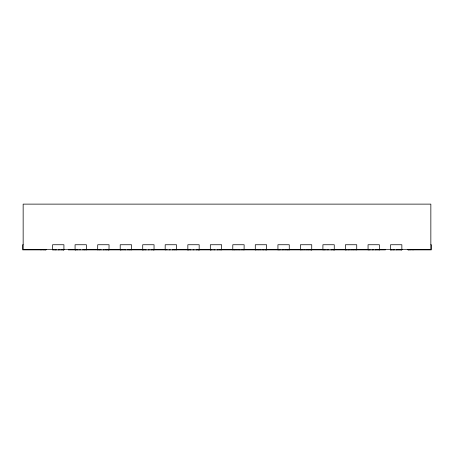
<?xml version="1.0" encoding="UTF-8"?>
<svg xmlns="http://www.w3.org/2000/svg" width="454" height="454" viewBox="0 0 454 454"><rect width="100%" height="100%" fill="white"/><g stroke="black" fill="none" stroke-linecap="round" stroke-linejoin="round"><path stroke-width="0.68" d="M23.154 244.74L22.7 244.74L22.7 249.876L46.03 249.876L46.03 249.422M430.846 244.746L431.3 244.746L431.3 249.876L407.97 249.876L407.97 249.422M52.931 249.422L23.154 249.422L23.154 204.124L430.846 204.124L430.846 249.422L401.625 249.422L401.625 249.876L401.665 249.422M63.566 249.422L75.392 249.422M86.01 249.422L98.041 249.422M108.659 249.422L120.69 249.422M142.982 249.422L131.308 249.422L131.331 249.876M153.617 249.422L165.67 249.422M176.305 249.422L188.359 249.422M210.582 249.422L198.994 249.422L198.977 249.876M220.973 249.422L233.231 249.422M255.716 249.422L243.849 249.422L243.94 249.876M278.404 249.422L266.35 249.422L266.379 249.876M301.093 249.422L289.039 249.422L289.028 249.876M323.123 249.422L311.728 249.422L311.694 249.876M333.707 249.422L345.772 249.422M356.39 249.422L368.449 249.422M379.039 249.422L390.729 249.422L390.729 249.876M63.923 249.876L52.556 249.876L52.596 244.74L63.923 244.74L63.923 249.876L63.878 249.422M390.491 249.876L401.858 249.876L401.858 244.74L390.536 244.74L390.536 249.876L390.491 249.422M413.634 249.422L413.634 249.876M412.17 249.422L412.17 249.876M410.802 249.422L410.802 249.876M409.627 249.422L409.627 249.876M408.731 249.422L408.731 249.876M408.163 249.422L408.163 249.876M401.818 249.422L401.818 249.876M400.161 249.422L400.201 249.876M399.026 249.422L399.026 249.876M398.987 249.422L398.987 249.876M397.619 249.422L397.664 249.876M394.691 249.422L394.73 249.876M392.154 249.422L392.194 249.876M391.291 249.422L391.291 249.876M391.252 249.422L391.252 249.876M390.684 249.422L390.684 249.876M385.406 249.422L385.406 249.876L68.316 249.876L68.316 249.422M379.34 249.876L379.385 244.74L368.058 244.74L368.058 249.876M378.585 249.422L378.625 249.876M377.683 249.422L377.722 249.876M376.508 249.422L376.553 249.876M375.186 249.422L375.186 249.876M375.146 249.422L375.146 249.876M373.682 249.422L373.721 249.876M372.257 249.422L372.257 249.876M372.212 249.422L372.212 249.876M370.85 249.422L370.89 249.876M369.715 249.422L369.715 249.876M369.675 249.422L369.675 249.876M368.773 249.422L368.818 249.876M368.211 249.422L368.251 249.876M356.736 249.876L356.736 244.74L345.409 244.74L345.409 249.876L345.369 249.422M356.498 249.422L356.543 249.876M355.936 249.422L355.976 249.876M355.073 249.422L355.034 249.876M353.904 249.422L353.904 249.876M353.859 249.422L353.859 249.876M352.497 249.422L352.537 249.876M351.073 249.422L351.073 249.876M351.027 249.422L351.027 249.876M349.563 249.422L349.608 249.876M347.066 249.422L347.026 249.876M346.169 249.422L346.169 249.876M346.124 249.422L346.124 249.876M345.602 249.422L345.602 249.876M345.562 249.422L345.562 249.876M334.257 249.876L334.257 244.74L322.93 244.74L322.89 249.876M334.218 249.422L334.218 249.876M332.6 249.422L332.555 249.876M330.058 249.422L330.018 249.876M328.594 249.422L328.554 249.876M327.13 249.422L327.13 249.876M327.09 249.422L327.09 249.876M325.722 249.422L325.762 249.876M324.593 249.422L324.593 249.876M324.548 249.422L324.548 249.876M323.691 249.422L323.651 249.876M323.083 249.422L323.123 249.876M311.739 249.876L311.739 244.74L300.412 244.74L300.412 249.876M311.546 249.422L311.546 249.876M311.501 249.422L311.501 249.876M310.979 249.422L310.979 249.876M310.939 249.422L310.939 249.876M310.037 249.422L310.076 249.876M308.907 249.422L308.907 249.876M308.862 249.422L308.862 249.876M307.5 249.422L307.54 249.876M306.075 249.422L306.075 249.876M306.036 249.422L306.036 249.876M304.566 249.422L304.611 249.876M303.204 249.422L303.244 249.876M301.172 249.422L301.127 249.876M300.565 249.422L300.605 249.876M289.26 249.876L289.26 244.74L277.939 244.74L277.939 249.876M288.46 249.422L288.5 249.876M286.389 249.422L286.429 249.876M285.067 249.422L285.067 249.876M285.021 249.422L285.021 249.876M283.597 249.422L283.557 249.876M280.725 249.422L280.765 249.876M278.694 249.422L278.654 249.876M278.086 249.422L278.132 249.876M266.572 249.422L266.572 249.876L266.612 244.74L255.284 244.74L255.284 249.876M266.419 249.422L266.419 249.876M265.851 249.422L265.851 249.876M265.811 249.422L265.811 249.876M264.909 249.422L264.954 249.876M262.412 249.422L262.372 249.876M260.948 249.422L260.948 249.876M260.908 249.422L260.908 249.876M259.484 249.422L259.444 249.876M258.116 249.422L258.116 249.876M258.076 249.422L258.076 249.876M256.902 249.422L256.947 249.876M256.005 249.422L256.045 249.876M255.437 249.422L255.477 249.876M255.244 249.422L255.244 249.876M244.093 249.876L244.133 244.74L232.811 244.74L232.766 249.876M243.333 249.422L243.378 249.876M242.436 249.422L242.476 249.876M241.261 249.422L241.301 249.876M238.429 249.422L238.475 249.876M237.005 249.422L237.005 249.876M236.965 249.422L236.965 249.876M235.643 249.422L235.598 249.876M233.572 249.422L233.526 249.876M233.004 249.422L232.959 249.876M221.648 249.876L221.648 244.74L210.321 244.74L210.321 249.876M221.456 249.422L221.41 249.876M220.888 249.422L220.848 249.876M218.777 249.422L218.817 249.876M215.945 249.422L215.985 249.876M214.521 249.422L214.521 249.876M214.475 249.422L214.475 249.876M213.113 249.422L213.153 249.876M211.939 249.422L211.978 249.876M211.082 249.422L211.082 249.876M211.042 249.422L211.042 249.876M210.514 249.422L210.514 249.876M210.474 249.422L210.474 249.876M210.281 249.422L210.281 249.876M199.17 249.876L199.17 244.74L187.848 244.74L187.848 249.876M199.13 249.422L199.13 249.876M198.937 249.422L198.937 249.876M198.409 249.422L198.409 249.876M198.37 249.422L198.37 249.876M197.513 249.422L197.473 249.876M196.338 249.422L196.338 249.876M196.298 249.422L196.298 249.876M194.976 249.422L194.931 249.876M193.506 249.422L193.506 249.876M193.466 249.422L193.466 249.876M192.002 249.422L192.042 249.876M190.674 249.422L190.674 249.876M190.635 249.422L190.635 249.876M189.46 249.422L189.505 249.876M188.603 249.422L188.603 249.876M188.563 249.422L188.563 249.876M188.041 249.422L188.041 249.876M187.996 249.422L187.996 249.876M187.803 249.422L187.803 249.876M176.481 249.876L176.521 244.74L165.199 244.74L165.154 249.876M176.328 249.422L176.288 249.876M175.721 249.422L175.76 249.876M174.864 249.422L174.864 249.876M174.818 249.422L174.818 249.876M173.689 249.422L173.649 249.876M170.857 249.422L170.817 249.876M169.393 249.422L169.393 249.876M169.353 249.422L169.353 249.876M167.986 249.422L168.025 249.876M166.811 249.422L166.856 249.876M165.954 249.422L165.914 249.876M165.347 249.422L165.387 249.876M154.042 249.876L154.042 244.74L142.721 244.74L142.721 249.876M154.002 249.422L154.002 249.876M153.849 249.422L153.81 249.876M153.287 249.422L153.287 249.876M153.242 249.422L153.242 249.876M152.385 249.422L152.345 249.876M151.216 249.422L151.216 249.876M151.171 249.422L151.171 249.876M149.809 249.422L149.848 249.876M148.384 249.422L148.384 249.876M148.339 249.422L148.339 249.876M146.914 249.422L146.875 249.876M145.552 249.422L145.552 249.876M145.507 249.422L145.507 249.876M144.378 249.422L144.338 249.876M143.481 249.422L143.481 249.876M143.436 249.422L143.436 249.876M142.914 249.422L142.914 249.876M142.874 249.422L142.874 249.876M142.681 249.422L142.681 249.876M131.524 249.876L131.524 244.74L120.202 244.74L120.202 249.876L120.157 249.422M130.724 249.422L130.763 249.876M129.867 249.422L129.867 249.876M129.827 249.422L129.827 249.876M128.692 249.422L128.652 249.876M127.285 249.422L127.33 249.876M124.356 249.422L124.396 249.876M121.859 249.422L121.814 249.876M109.005 249.422L109.005 249.876L109.051 244.74L97.724 244.74L97.684 249.876M108.858 249.422L108.858 249.876M108.812 249.422L108.812 249.876M108.29 249.422L108.29 249.876M108.251 249.422L108.251 249.876M107.388 249.422L107.348 249.876M105.737 249.422L105.737 249.876M104.851 249.422L104.812 249.876M101.923 249.422L101.878 249.876M100.516 249.422L100.555 249.876M99.381 249.422L99.381 249.876M99.341 249.422L99.341 249.876M98.439 249.422L98.484 249.876M97.916 249.422L97.877 249.876M86.396 249.876L86.396 244.74L75.075 244.74L75.075 249.876L75.035 249.422M86.164 249.422L86.203 249.876M85.641 249.422L85.596 249.876M84.739 249.422L84.739 249.876M84.699 249.422L84.699 249.876M83.57 249.422L83.525 249.876M82.202 249.422L82.163 249.876M80.738 249.422L80.693 249.876M79.229 249.422L79.268 249.876M76.732 249.422L76.692 249.876M75.835 249.422L75.835 249.876M75.79 249.422L75.79 249.876M75.268 249.422L75.268 249.876M75.228 249.422L75.228 249.876M62.266 249.422L62.221 249.876M59.724 249.422L59.684 249.876M56.75 249.422L56.795 249.876M54.213 249.422L54.259 249.876M53.317 249.422L53.356 249.876M52.749 249.422L52.789 249.876M45.837 249.422L45.837 249.876M45.269 249.422L45.269 249.876M44.373 249.422L44.373 249.876M43.198 249.422L43.198 249.876M41.83 249.422L41.83 249.876M40.366 249.422L40.366 249.876M401.103 249.876L401.103 249.422L401.058 249.876M396.2 249.876L396.2 249.422L396.155 249.876M393.368 249.876L393.368 249.422L393.323 249.876M379.192 249.876L379.192 249.422L379.147 249.876M348.241 249.876L348.241 249.422L348.201 249.876M334.065 249.876L334.065 249.422L334.025 249.876M333.497 249.876L333.497 249.422L333.457 249.876M331.426 249.876L331.426 249.422L331.386 249.876M302.069 249.876L302.069 249.422L302.029 249.876M287.603 249.876L287.603 249.422L287.558 249.876M282.133 249.876L282.133 249.422L282.093 249.876M279.596 249.876L279.596 249.422L279.55 249.876M263.78 249.876L263.78 249.422L263.74 249.876M239.939 249.876L239.939 249.422L239.899 249.876M234.468 249.876L234.468 249.422L234.429 249.876M219.991 249.876L219.991 249.422L219.946 249.876M217.449 249.876L217.449 249.422L217.409 249.876M172.327 249.876L172.327 249.422L172.282 249.876M125.86 249.876L125.86 249.422L125.82 249.876M123.028 249.876L123.028 249.422L122.989 249.876M120.957 249.876L120.957 249.422L120.917 249.876M120.395 249.876L120.395 249.422L120.35 249.876M106.219 249.876L106.219 249.422L106.174 249.876M103.387 249.876L103.387 249.422L103.342 249.876M77.906 249.876L77.906 249.422L77.861 249.876M63.73 249.876L63.73 249.422L63.685 249.876M63.163 249.876L63.163 249.422L63.123 249.876M61.091 249.876L61.091 249.422L61.052 249.876M58.26 249.876L58.26 249.422L58.22 249.876M55.428 249.876L55.428 249.422L55.388 249.876"/></g></svg>
